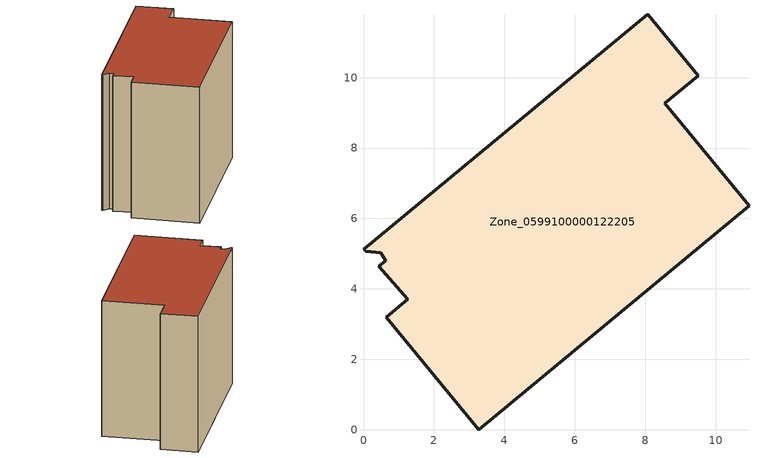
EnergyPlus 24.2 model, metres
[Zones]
Zone_0599100000122205
 floor ground (C_G): 0,5.13 8.07,11.8 9.51,10.06 8.55,9.27 10.95,6.37 3.27,0 0.65,3.19 1.25,3.7 0.43,4.64 0.63,4.8 0.49,5.03 0.06,5.06 z0
 wall outside (C_F): 0.65,3.19 3.27,0 10.95,6.37 8.55,9.27 9.51,10.06 8.07,11.8 0,5.13 0.06,5.06 0.49,5.03 0.63,4.8 0.43,4.64 1.25,3.7 0.65,3.19 z0:8.69
 roof outside (C_R): 0.06,5.06 0.49,5.03 0.63,4.8 0.43,4.64 1.25,3.7 0.65,3.19 3.27,0 10.95,6.37 8.55,9.27 9.51,10.06 8.07,11.8 0,5.13 z8.69
[BUILDING]
Pand.0599100000122205: North Axis=0; Terrain=City; Loads Convergence Tolerance Value=0.04; Temperature Convergence Tolerance Value=0.4; Solar Distribution=FullExterior; Maximum Number of Warmup Days=25; Minimum Number of Warmup Days=1
[Site:Location]
Rotterdam.The.Hague.AP_ZH_NLD Design_Conditions: Latitude=51.96; Longitude=4.45; Time Zone=1; Elevation=-4.5
[SITE:GROUNDTEMPERATURE:BUILDINGSURFACE]
18, 18, 18, 18, 18, 18, 18, 18, 18, 18, 18, 18
[MATERIAL] Thermal Absorptance=0.9; Solar Absorptance=0.7; Visible Absorptance=0.7
Name | Roughness | Thickness | Conductivity | Density | Specific Heat
G.TC.1946 | MediumSmooth | 0.15 | 1 | 540 | 1210
F.TC.1946 | Rough | 0.3 | 0.857143 | 1920 | 840
R.TC.1946 | MediumRough | 0.2 | 0.909091 | 1500 | 1000
[CONSTRUCTION]
C_G: G.TC.1946
C_F: F.TC.1946
C_R: R.TC.1946
[ZONE]
Zone_0599100000122205: Type=1; Multiplier=1; Ceiling Height=Autocalculate; Volume=Autocalculate; Floor Area=autocalculate; Part of Total Floor Area=Yes
[ZONEINFILTRATION:DESIGNFLOWRATE]
Infil_Zone_0599100000122205: Zone or ZoneList or Space or SpaceList=Zone_0599100000122205; Schedule=AlwaysOn; Design Flow Rate Calculation Method=Flow/Area; Flow Rate per Floor Area=0.003; Constant Term Coefficient=1; Temperature Term Coefficient=0; Velocity Term Coefficient=0; Velocity Squared Term Coefficient=0
[HVACTEMPLATE:ZONE:IDEALLOADSAIRSYSTEM]
Zone_0599100000122205: Maximum Heating Supply Air Temperature=50; Minimum Cooling Supply Air Temperature=13; Maximum Heating Supply Air Humidity Ratio=0.0156; Minimum Cooling Supply Air Humidity Ratio=0.0077; Heating Limit=NoLimit; Cooling Limit=NoLimit; Dehumidification Control Type=ConstantSensibleHeatRatio; Cooling Sensible Heat Ratio=0.7; Dehumidification Setpoint=60; Humidification Control Type=None; Humidification Setpoint=30; Outdoor Air Method=None; Outdoor Air Flow Rate per Person=0.00944; Outdoor Air Flow Rate per Zone Floor Area=0; Outdoor Air Flow Rate per Zone=0; Demand Controlled Ventilation Type=None; Outdoor Air Economizer Type=NoEconomizer; Heat Recovery Type=None; Sensible Heat Recovery Effectiveness=0.7; Latent Heat Recovery Effectiveness=0.65
[ZONECONTROL:THERMOSTAT]
ThermostatControl_Zone_0599100000122205: Zone or ZoneList=Zone_0599100000122205; Control Type Schedule=DualSetpointControlType; Control 1=Thermostat_Zone_0599100000122205; Temperature Difference Between Cutout And Setpoint=0
[THERMOSTATSETPOINT:DUALSETPOINT]
Thermostat_Zone_0599100000122205: Heating Setpoint Temperature Schedule=HeatingSetpoint_Zone_0599100000122205; Cooling Setpoint Temperature Schedule=CoolingSetpoint_Zone_0599100000122205
[SCHEDULE:COMPACT]
HeatingSetpoint_Zone_0599100000122205: Through: 12/31, For: AllDays, Until: 24:00, 21
CoolingSetpoint_Zone_0599100000122205: Through: 12/31, For: AllDays, Until: 24:00, 24
DualSetpointControlType: Through: 12/31, For: AllDays, Until: 24:00, 4
AlwaysOn: Through: 12/31, For: AllDays, Until: 24:00, 1
